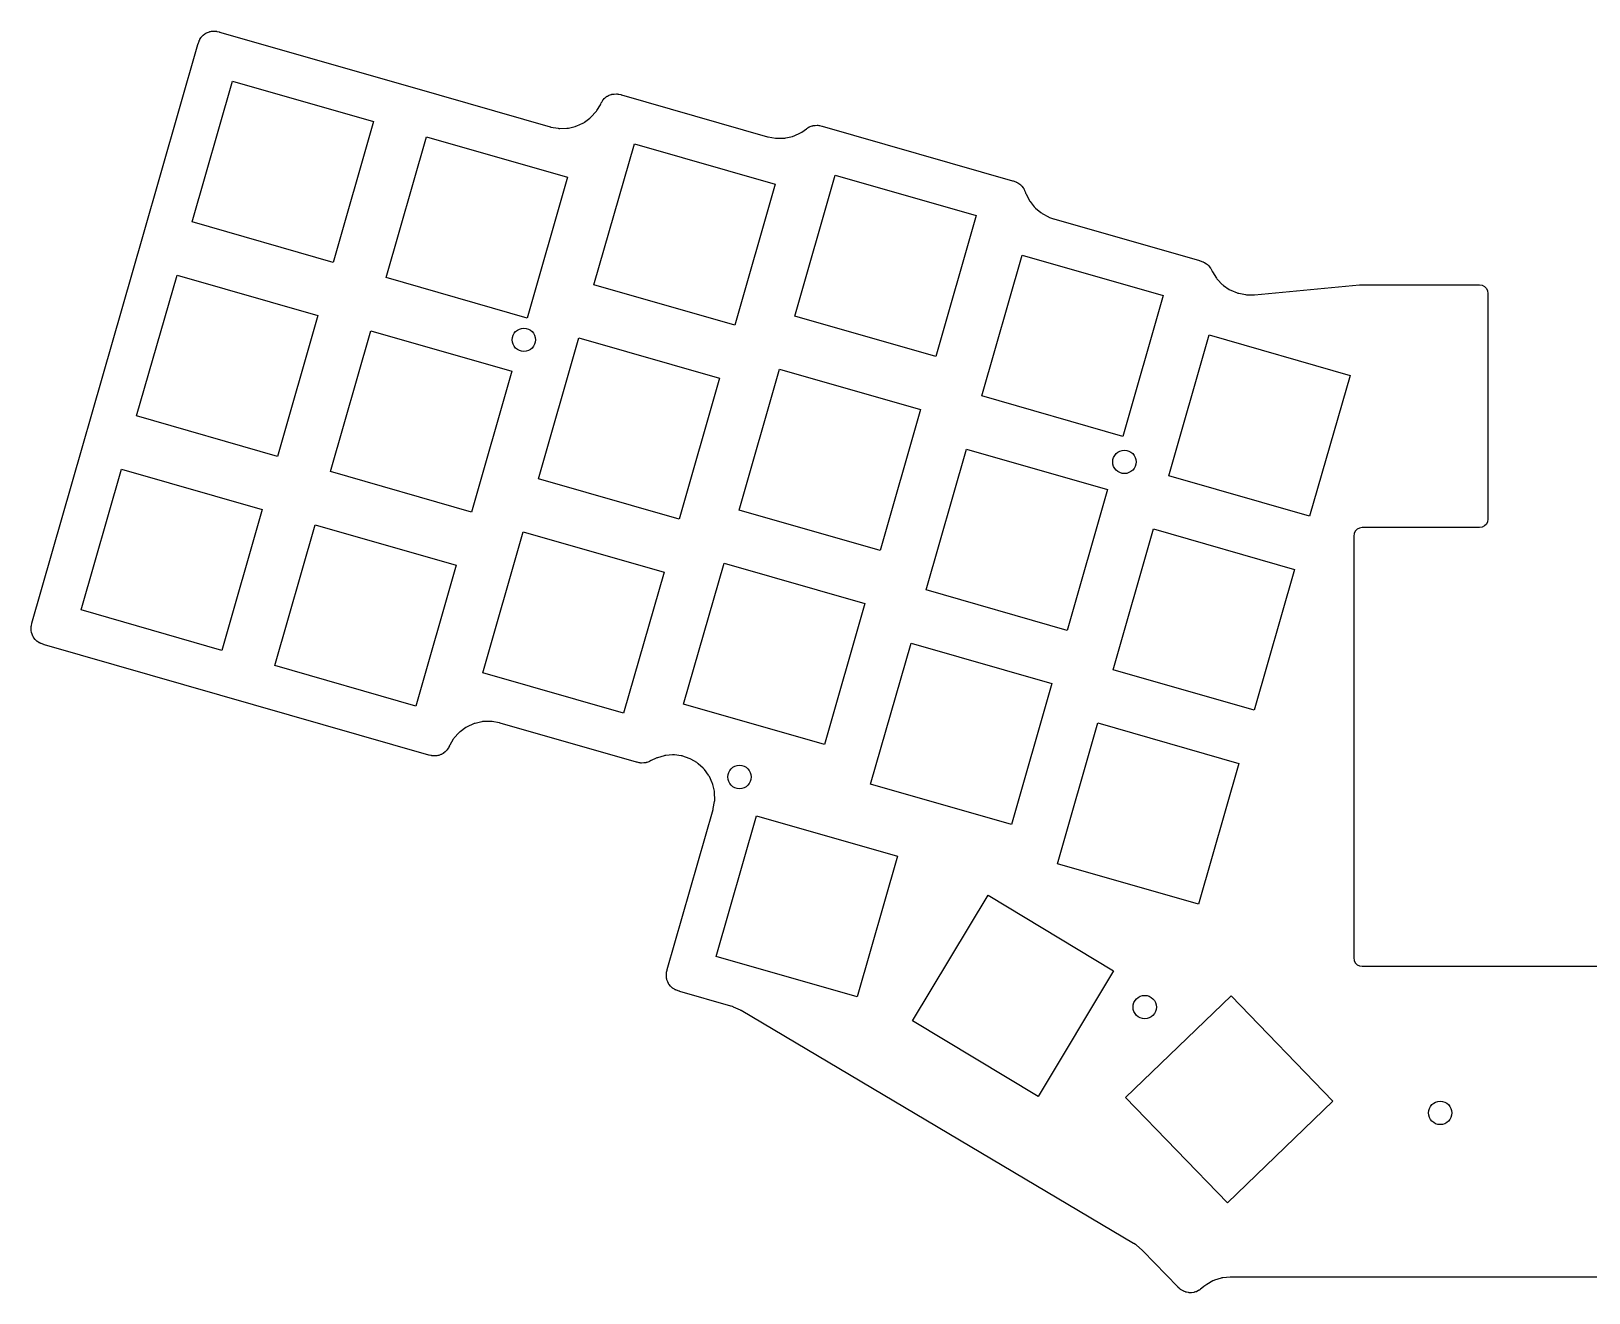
# Model space of a CAD drawing. Header units: millimetres. Extents: x 30 to 324, y -149 to -30.
# Drawn here: x 30.3 to 177, y -148.5 to -29.8 of the extents above; entities that cross this region are included whole.
import ezdxf

# ---------------------------------------------------------------- set-up
doc = ezdxf.new("R2010")
doc.units = ezdxf.units.MM
doc.layers.add('Edge.Cuts', color=254, linetype='CONTINUOUS', true_color=0xd0d2cd)

msp = doc.modelspace()

# ---------------------------------------------------------------- linework, layer by layer
at = {"layer": 'Edge.Cuts', "linetype": 'CONTINUOUS'}
for p, q in [((46.010911, -30.963642), (46.104726, -30.71668)), ((46.104726, -30.71668), (46.11658, -30.687247)), ((46.11658, -30.687247), (46.129592, -30.658307)), ((46.129592, -30.658307), (46.152127, -30.610733)), ((46.152127, -30.610733), (46.170958, -30.573517)), ((46.170958, -30.573517), (46.191703, -30.537332)), ((46.191703, -30.537332), (46.299552, -30.3601)), ((46.299552, -30.3601), (46.313889, -30.338651)), ((46.313889, -30.338651), (46.33, -30.3185)), ((46.33, -30.3185), (46.332438, -30.315703)), ((46.332438, -30.315703), (46.347227, -30.299208)), ((46.347227, -30.299208), (46.362466, -30.283127)), ((46.362466, -30.283127), (46.432174, -30.211586)), ((46.432174, -30.211586), (46.461725, -30.182782)), ((46.461725, -30.182782), (46.492721, -30.155541)), ((46.492721, -30.155541), (46.652044, -30.022645)), ((46.652044, -30.022645), (46.672637, -30.006913)), ((46.672637, -30.006913), (46.694501, -29.993)), ((46.694501, -29.993), (46.696124, -29.992062)), ((46.696124, -29.992062), (46.717173, -29.98032)), ((46.717173, -29.98032), (46.738566, -29.969217)), ((46.738566, -29.969217), (46.827427, -29.924787)), ((46.827427, -29.924787), (46.863396, -29.907905)), ((46.863396, -29.907905), (46.900161, -29.892829)), ((46.900161, -29.892829), (47.09572, -29.818258)), ((47.09572, -29.818258), (47.120306, -29.810067)), ((47.120306, -29.810067), (47.1455, -29.804)), ((47.1455, -29.804), (47.148299, -29.803451)), ((47.148299, -29.803451), (47.171054, -29.799329)), ((47.171054, -29.799329), (47.193919, -29.795868)), ((47.193919, -29.795868), (47.290921, -29.782612)), ((47.290921, -29.782612), (47.332089, -29.77807)), ((47.332089, -29.77807), (47.373438, -29.775663)), ((47.373438, -29.775663), (47.573724, -29.769202)), ((47.573724, -29.769202), (47.641806, -29.770183)), ((47.641806, -29.770183), (47.709499, -29.7775)), ((47.709499, -29.7775), (47.751211, -29.783988)), ((47.751211, -29.783988), (47.77692, -29.788418)), ((47.77692, -29.788418), (47.802472, -29.793684)), ((47.802472, -29.793684), (47.995683, -29.836797)), ((47.995683, -29.836797), (48.018912, -29.842346)), ((48.018912, -29.842346), (48.041965, -29.848585)), ((48.041965, -29.848585), (66.163991, -35.044998)), ((40.808003, -49.099991), (45.989755, -31.027245)), ((45.989755, -31.027245), (45.999666, -30.995222)), ((45.999666, -30.995222), (46.010911, -30.963642)), ((45.465396, -47.730807), (49.269192, -34.465396)), ((49.269192, -34.465396), (62.534603, -38.269192)), ((66.163991, -35.044998), (66.164, -35.045)), ((66.164, -35.045), (66.164007, -35.045002)), ((66.164007, -35.045002), (79.168863, -38.773779)), ((83.902561, -36.692431), (83.921213, -36.659577)), ((83.921213, -36.659577), (83.938293, -36.62588)), ((83.938293, -36.62588), (83.989551, -36.51854)), ((83.989551, -36.51854), (84.007901, -36.482487)), ((84.007901, -36.482487), (84.028049, -36.447409)), ((84.028049, -36.447409), (84.136355, -36.269424)), ((84.136355, -36.269424), (84.15084, -36.247607)), ((84.15084, -36.247607), (84.167, -36.227)), ((84.167, -36.227), (84.18435, -36.20732)), ((84.18435, -36.20732), (84.202399, -36.188279)), ((84.202399, -36.188279), (84.270252, -36.119235)), ((84.270252, -36.119235), (84.298663, -36.09172)), ((84.298663, -36.09172), (84.328401, -36.065642)), ((84.328401, -36.065642), (84.48885, -35.931807)), ((84.48885, -35.931807), (84.509588, -35.915828)), ((84.509588, -35.915828), (84.5315, -35.9015)), ((84.5315, -35.9015), (84.554242, -35.888442)), ((84.554242, -35.888442), (84.577469, -35.876265)), ((84.577469, -35.876265), (84.663208, -35.833396)), ((84.663208, -35.833396), (84.700423, -35.815968)), ((84.700423, -35.815968), (84.738485, -35.800475)), ((84.738485, -35.800475), (84.932594, -35.727212)), ((84.932594, -35.727212), (84.957274, -35.718929)), ((84.957274, -35.718929), (84.9825, -35.7125)), ((84.9825, -35.7125), (85.008093, -35.707537)), ((85.008093, -35.707537), (85.03387, -35.703646)), ((85.03387, -35.703646), (85.132952, -35.690803)), ((85.132952, -35.690803), (85.170072, -35.686869)), ((85.170072, -35.686869), (85.207334, -35.684671)), ((85.207334, -35.684671), (85.41016, -35.677451)), ((85.41016, -35.677451), (85.478789, -35.678371)), ((85.478789, -35.678371), (85.547, -35.686)), ((85.547, -35.686), (85.592844, -35.693416)), ((85.592844, -35.693416), (85.614941, -35.697309)), ((85.614941, -35.697309), (85.63692, -35.701821)), ((85.63692, -35.701821), (85.831476, -35.744607)), ((85.831476, -35.744607), (85.855903, -35.750382)), ((85.855903, -35.750382), (85.880138, -35.756921)), ((85.880138, -35.756921), (99.638949, -39.701803)), ((82.403217, -38.34026), (82.924572, -37.958626)), ((82.924572, -37.958626), (82.988169, -37.906864)), ((82.988169, -37.906864), (83.046133, -37.848865)), ((83.046133, -37.848865), (83.480905, -37.366766)), ((83.480905, -37.366766), (83.529967, -37.306756)), ((83.529967, -37.306756), (83.572991, -37.24228)), ((83.572991, -37.24228), (83.902561, -36.692431)), ((62.534603, -38.269192), (58.730807, -51.534603)), ((79.168863, -38.773779), (79.208234, -38.783992)), ((79.208234, -38.783992), (79.248074, -38.79219)), ((79.248074, -38.79219), (79.925099, -38.913664)), ((79.925099, -38.913664), (80.005314, -38.923904)), ((80.005314, -38.923904), (80.086152, -38.925994)), ((80.086152, -38.925994), (80.73284, -38.910007)), ((80.73284, -38.910007), (80.813484, -38.903925)), ((80.813484, -38.903925), (80.893102, -38.889731)), ((80.893102, -38.889731), (81.522403, -38.744384)), ((81.522403, -38.744384), (81.600657, -38.722063)), ((81.600657, -38.722063), (81.676238, -38.691907)), ((81.676238, -38.691907), (82.264552, -38.42173)), ((82.264552, -38.42173), (82.335937, -38.384489)), ((82.335937, -38.384489), (82.403217, -38.34026)), ((102.146239, -39.619907), (102.741712, -39.346442)), ((102.741712, -39.346442), (102.806347, -39.313122)), ((102.806347, -39.313122), (102.867689, -39.274071)), ((102.867689, -39.274071), (103.312386, -38.961695)), ((103.312386, -38.961695), (103.338598, -38.942475)), ((103.338598, -38.942475), (103.364009, -38.922206)), ((103.364009, -38.922206), (103.407824, -38.885776)), ((103.407824, -38.885776), (103.428582, -38.86982)), ((103.428582, -38.86982), (103.4505, -38.8555)), ((103.4505, -38.8555), (103.473242, -38.842442)), ((103.473242, -38.842442), (103.496469, -38.830265)), ((103.496469, -38.830265), (103.582208, -38.787396)), ((103.582208, -38.787396), (103.619423, -38.769968)), ((103.619423, -38.769968), (103.657485, -38.754475)), ((103.657485, -38.754475), (103.851594, -38.681212)), ((103.851594, -38.681212), (103.876274, -38.672929)), ((103.876274, -38.672929), (103.9015, -38.6665)), ((103.9015, -38.6665), (103.927092, -38.661532)), ((103.927092, -38.661532), (103.952867, -38.657626)), ((103.952867, -38.657626), (104.049315, -38.645046)), ((104.049315, -38.645046), (104.088077, -38.640948)), ((104.088077, -38.640948), (104.126993, -38.638742)), ((104.126993, -38.638742), (104.329724, -38.632202)), ((104.329724, -38.632202), (104.397806, -38.633183)), ((104.397806, -38.633183), (104.4655, -38.6405)), ((104.4655, -38.6405), (104.50877, -38.647231)), ((104.50877, -38.647231), (104.532931, -38.651369)), ((104.532931, -38.651369), (104.556954, -38.656246)), ((104.556954, -38.656246), (104.75013, -38.698553)), ((104.75013, -38.698553), (104.774901, -38.704392)), ((104.774901, -38.704392), (104.799474, -38.711017)), ((104.799474, -38.711017), (122.728759, -43.851756)), ((63.729396, -52.967807), (67.533192, -39.702396)), ((67.533192, -39.702396), (80.798603, -43.506192)), ((83.302396, -53.638807), (87.106192, -40.373396)), ((87.106192, -40.373396), (100.371603, -44.177192)), ((99.638949, -39.701803), (99.678233, -39.711996)), ((99.678233, -39.711996), (99.717984, -39.720183)), ((99.717984, -39.720183), (100.394027, -39.841633)), ((100.394027, -39.841633), (100.474315, -39.851896)), ((100.474315, -39.851896), (100.555228, -39.853994)), ((100.555228, -39.853994), (101.202828, -39.838004)), ((101.202828, -39.838004), (101.283484, -39.831923)), ((101.283484, -39.831923), (101.363114, -39.817728)), ((101.363114, -39.817728), (101.992403, -39.672384)), ((101.992403, -39.672384), (102.070657, -39.650063)), ((102.070657, -39.650063), (102.146239, -39.619907)), ((80.798603, -43.506192), (76.994807, -56.771603)), ((102.221396, -56.592807), (106.025192, -43.327396)), ((106.025192, -43.327396), (119.290603, -47.131192)), ((122.728759, -43.851756), (122.760778, -43.861667)), ((122.760778, -43.861667), (122.792354, -43.872911)), ((122.792354, -43.872911), (123.038036, -43.966238)), ((123.038036, -43.966238), (123.06873, -43.97863)), ((123.06873, -43.97863), (123.098885, -43.992282)), ((123.098885, -43.992282), (123.146249, -44.014915)), ((100.371603, -44.177192), (96.567807, -57.442603)), ((123.146249, -44.014915), (123.181534, -44.032863)), ((123.181534, -44.032863), (123.215888, -44.052534)), ((123.215888, -44.052534), (123.395874, -44.161594)), ((123.395874, -44.161594), (123.417343, -44.1759)), ((123.417343, -44.1759), (123.4375, -44.192)), ((123.4375, -44.192), (123.438997, -44.193305)), ((123.438997, -44.193305), (123.456758, -44.209262)), ((123.456758, -44.209262), (123.474034, -44.225741)), ((123.474034, -44.225741), (123.544765, -44.295252)), ((123.544765, -44.295252), (123.57228, -44.323663)), ((123.57228, -44.323663), (123.598357, -44.353401)), ((123.598357, -44.353401), (123.732193, -44.51385)), ((123.732193, -44.51385), (123.748172, -44.534588)), ((123.748172, -44.534588), (123.7625, -44.5565)), ((123.7625, -44.5565), (123.775557, -44.579242)), ((123.775557, -44.579242), (123.787735, -44.602469)), ((123.787735, -44.602469), (123.830708, -44.688415)), ((123.830708, -44.688415), (123.848042, -44.725419)), ((123.848042, -44.725419), (123.863466, -44.76326)), ((123.863466, -44.76326), (123.941299, -44.969118)), ((123.941299, -44.969118), (123.956988, -45.007566)), ((123.956988, -45.007566), (123.974651, -45.045149)), ((123.974651, -45.045149), (124.282637, -45.658576)), ((124.282637, -45.658576), (124.322454, -45.728804)), ((124.322454, -45.728804), (124.369148, -45.794661)), ((124.369148, -45.794661), (124.769583, -46.302997)), ((124.769583, -46.302997), (124.822975, -46.364123)), ((124.822975, -46.364123), (124.882285, -46.419525)), ((124.882285, -46.419525), (125.376645, -46.836416)), ((125.376645, -46.836416), (125.441338, -46.885575)), ((125.441338, -46.885575), (125.510684, -46.927917)), ((125.510684, -46.927917), (126.094313, -47.244768)), ((58.730807, -51.534603), (45.465396, -47.730807)), ((119.290603, -47.131192), (115.486807, -60.396603)), ((126.094313, -47.244768), (126.151018, -47.272711)), ((126.151018, -47.272711), (126.209752, -47.296089)), ((126.209752, -47.296089), (126.569352, -47.423007)), ((126.569352, -47.423007), (126.592109, -47.430657)), ((126.592109, -47.430657), (126.615087, -47.43762)), ((126.615087, -47.43762), (140.339278, -51.37319)), ((30.374486, -85.486375), (40.807997, -49.100009)), ((40.807997, -49.100009), (40.807999, -49.1)), ((40.807999, -49.1), (40.808003, -49.099991)), ((119.830396, -64.112807), (123.634192, -50.847396)), ((123.634192, -50.847396), (136.899603, -54.651192)), ((40.228396, -65.994807), (44.032192, -52.729396)), ((44.032192, -52.729396), (57.297603, -56.533192)), ((140.339278, -51.37319), (140.3698, -51.382605)), ((140.3698, -51.382605), (140.399921, -51.393233)), ((140.399921, -51.393233), (140.646524, -51.485809)), ((140.646524, -51.485809), (140.678706, -51.498692)), ((140.678706, -51.498692), (140.710298, -51.512957)), ((140.710298, -51.512957), (140.755566, -51.53459)), ((140.755566, -51.53459), (140.791515, -51.552896)), ((140.791515, -51.552896), (140.826494, -51.57299)), ((140.826494, -51.57299), (141.0049, -51.681552)), ((141.0049, -51.681552), (141.026349, -51.69589)), ((141.026349, -51.69589), (141.0465, -51.712)), ((141.0465, -51.712), (141.049292, -51.714434)), ((141.049292, -51.714434), (141.065792, -51.729226)), ((141.065792, -51.729226), (141.081876, -51.744469)), ((141.081876, -51.744469), (141.152746, -51.813521)), ((141.152746, -51.813521), (141.182181, -51.843756)), ((141.182181, -51.843756), (141.209982, -51.875501)), ((141.209982, -51.875501), (141.342402, -52.035005)), ((141.342402, -52.035005), (141.358099, -52.055628)), ((141.358099, -52.055628), (141.372, -52.0775)), ((141.372, -52.0775), (141.373203, -52.079582)), ((141.373203, -52.079582), (141.384694, -52.100165)), ((141.384694, -52.100165), (141.395574, -52.121077)), ((141.395574, -52.121077), (141.516854, -52.362829)), ((141.516854, -52.362829), (141.53589, -52.398496)), ((141.53589, -52.398496), (141.556703, -52.433155)), ((141.556703, -52.433155), (141.925357, -53.013318)), ((76.994807, -56.771603), (63.729396, -52.967807)), ((96.567807, -57.442603), (83.302396, -53.638807)), ((141.925357, -53.013318), (141.972242, -53.079445)), ((141.972242, -53.079445), (142.025578, -53.140488)), ((142.025578, -53.140488), (142.475345, -53.605433)), ((142.475345, -53.605433), (142.534668, -53.660835)), ((142.534668, -53.660835), (142.5993, -53.709941)), ((142.5993, -53.709941), (143.132975, -54.074246)), ((143.132975, -54.074246), (143.20196, -54.116393)), ((143.20196, -54.116393), (143.274848, -54.151362)), ((143.274848, -54.151362), (143.871932, -54.401545)), ((145.520161, -54.585525), (155.389119, -53.662672)), ((155.389119, -53.662672), (155.407014, -53.661201)), ((155.407014, -53.661201), (155.424938, -53.660132)), ((155.424938, -53.660132), (155.573679, -53.652935)), ((155.573679, -53.652935), (155.593006, -53.652234)), ((155.593006, -53.652234), (155.612344, -53.652)), ((155.612344, -53.652), (166.7, -53.652)), ((166.7, -53.652), (166.947214, -53.691155)), ((166.947214, -53.691155), (167.170228, -53.804786)), ((167.170228, -53.804786), (167.347214, -53.981772)), ((167.347214, -53.981772), (167.460845, -54.204786)), ((167.460845, -54.204786), (167.5, -54.452)), ((136.899603, -54.651192), (133.095807, -67.916603)), ((143.871932, -54.401545), (143.948203, -54.429049)), ((143.948203, -54.429049), (144.026865, -54.448691)), ((144.026865, -54.448691), (144.664615, -54.573992)), ((144.664615, -54.573992), (144.741366, -54.585239)), ((144.741366, -54.585239), (144.818845, -54.589)), ((144.818845, -54.589), (145.445677, -54.589)), ((145.445677, -54.589), (145.482959, -54.588131)), ((145.482959, -54.588131), (145.520161, -54.585525)), ((167.5, -54.452), (167.5, -75.702)), ((57.297603, -56.533192), (53.493807, -69.798603)), ((115.486807, -60.396603), (102.221396, -56.592807)), ((58.492396, -71.231807), (62.296192, -57.966396)), ((62.296192, -57.966396), (75.561603, -61.770192)), ((78.065396, -71.902807), (81.869192, -58.637396)), ((81.869192, -58.637396), (95.134603, -62.441192)), ((137.439396, -71.633807), (141.243192, -58.368396)), ((141.243192, -58.368396), (154.508603, -62.172192)), ((96.984396, -74.856807), (100.788192, -61.591396)), ((100.788192, -61.591396), (114.053603, -65.395192)), ((75.561603, -61.770192), (71.757807, -75.035603)), ((95.134603, -62.441192), (91.330807, -75.706603)), ((154.508603, -62.172192), (150.704807, -75.437603)), ((133.095807, -67.916603), (119.830396, -64.112807)), ((53.493807, -69.798603), (40.228396, -65.994807)), ((114.053603, -65.395192), (110.249807, -78.660603)), ((114.593396, -82.376807), (118.397192, -69.111396)), ((118.397192, -69.111396), (131.662603, -72.915192)), ((34.991396, -84.258807), (38.795192, -70.993396)), ((38.795192, -70.993396), (52.060603, -74.797192)), ((71.757807, -75.035603), (58.492396, -71.231807)), ((150.704807, -75.437603), (137.439396, -71.633807)), ((91.330807, -75.706603), (78.065396, -71.902807)), ((131.662603, -72.915192), (127.858807, -86.180603)), ((52.060603, -74.797192), (48.256807, -88.062603)), ((53.255396, -89.495807), (57.059192, -76.230396)), ((57.059192, -76.230396), (70.324603, -80.034192)), ((110.249807, -78.660603), (96.984396, -74.856807)), ((167.347214, -76.172227), (167.170228, -76.349214)), ((167.460845, -75.949214), (167.347214, -76.172227)), ((167.5, -75.702), (167.460845, -75.949214)), ((72.828396, -90.166807), (76.632192, -76.901396)), ((76.632192, -76.901396), (89.897603, -80.705192)), ((132.202396, -89.897807), (136.006192, -76.632396)), ((136.006192, -76.632396), (149.271603, -80.436192)), ((154.889155, -77.054786), (154.85, -77.301999)), ((154.85, -77.301999), (154.85, -117.001999)), ((155.002786, -76.831772), (154.889155, -77.054786)), ((155.179772, -76.654786), (155.002786, -76.831772)), ((155.402786, -76.541155), (155.179772, -76.654786)), ((155.65, -76.502), (155.402786, -76.541155)), ((166.7, -76.502), (155.65, -76.502)), ((166.947214, -76.462845), (166.7, -76.502)), ((167.170228, -76.349214), (166.947214, -76.462845)), ((70.324603, -80.034192), (66.520807, -93.299603)), ((91.747396, -93.120807), (95.551192, -79.855396)), ((95.551192, -79.855396), (108.816603, -83.659192)), ((149.271603, -80.436192), (145.467807, -93.701603)), ((89.897603, -80.705192), (86.093807, -93.970603)), ((127.858807, -86.180603), (114.593396, -82.376807)), ((48.256807, -88.062603), (34.991396, -84.258807)), ((108.816603, -83.659192), (105.012807, -96.924603)), ((30.295218, -85.95477), (30.296186, -85.886192)), ((30.301662, -86.154561), (30.295218, -85.95477)), ((30.296186, -85.886192), (30.3035, -85.818)), ((30.304069, -86.19591), (30.301662, -86.154561)), ((30.3035, -85.818), (30.309895, -85.776585)), ((30.308613, -86.237079), (30.304069, -86.19591)), ((30.321867, -86.33408), (30.308613, -86.237079)), ((30.309895, -85.776585), (30.314444, -85.750084)), ((30.314444, -85.750084), (30.319881, -85.723751)), ((30.319881, -85.723751), (30.362854, -85.531967)), ((30.32533, -86.356945), (30.321867, -86.33408)), ((30.329451, -86.379701), (30.32533, -86.356945)), ((30.33, -86.3825), (30.329451, -86.379701)), ((30.336067, -86.407693), (30.33, -86.3825)), ((30.344258, -86.432279), (30.336067, -86.407693)), ((30.41883, -86.627839), (30.344258, -86.432279)), ((30.362854, -85.531967), (30.368335, -85.509086)), ((30.368335, -85.509086), (30.374486, -85.486375)), ((30.433905, -86.664603), (30.41883, -86.627839)), ((30.450785, -86.700572), (30.433905, -86.664603)), ((30.495215, -86.78943), (30.450785, -86.700572)), ((30.506319, -86.810828), (30.495215, -86.78943)), ((30.518065, -86.831881), (30.506319, -86.810828)), ((30.519, -86.8335), (30.518065, -86.831881)), ((30.532913, -86.855363), (30.519, -86.8335)), ((30.548644, -86.875955), (30.532913, -86.855363)), ((30.68154, -87.035278), (30.548644, -86.875955)), ((30.708782, -87.066276), (30.68154, -87.035278)), ((30.737586, -87.095828), (30.708782, -87.066276)), ((30.809123, -87.165531), (30.737586, -87.095828)), ((30.825208, -87.180774), (30.809123, -87.165531)), ((30.841708, -87.195566), (30.825208, -87.180774)), ((30.8445, -87.198), (30.841708, -87.195566)), ((30.864651, -87.21411), (30.8445, -87.198)), ((30.8861, -87.228448), (30.864651, -87.21411)), ((31.064505, -87.337009), (30.8861, -87.228448)), ((31.099484, -87.357103), (31.064505, -87.337009)), ((31.135433, -87.37541), (31.099484, -87.357103)), ((31.181725, -87.397533), (31.135433, -87.37541)), ((31.212276, -87.411352), (31.181725, -87.397533)), ((31.243379, -87.423881), (31.212276, -87.411352)), ((31.49004, -87.517278), (31.243379, -87.423881)), ((31.521216, -87.52835), (31.49004, -87.517278)), ((31.55282, -87.538124), (31.521216, -87.52835)), ((67.747037, -97.916416), (31.55282, -87.538124)), ((109.356396, -100.640807), (113.160192, -87.375396)), ((113.160192, -87.375396), (126.425603, -91.179192)), ((66.520807, -93.299603), (53.255396, -89.495807)), ((86.093807, -93.970603), (72.828396, -90.166807)), ((145.467807, -93.701603), (132.202396, -89.897807)), ((126.425603, -91.179192), (122.621807, -104.444603)), ((105.012807, -96.924603), (91.747396, -93.120807)), ((71.22314, -95.333311), (70.701486, -95.715964)), ((71.291107, -95.288586), (71.22314, -95.333311)), ((71.363265, -95.250996), (71.291107, -95.288586)), ((71.951578, -94.981618), (71.363265, -95.250996)), ((72.026313, -94.951847), (71.951578, -94.981618)), ((72.103659, -94.929733), (72.026313, -94.951847)), ((72.733446, -94.783475), (72.103659, -94.929733)), ((72.813524, -94.769125), (72.733446, -94.783475)), ((72.894646, -94.762982), (72.813524, -94.769125)), ((73.540848, -94.747006), (72.894646, -94.762982)), ((73.621686, -94.749096), (73.540848, -94.747006)), ((73.701901, -94.759335), (73.621686, -94.749096)), ((74.378923, -94.880809), (73.701901, -94.759335)), ((74.418766, -94.889009), (74.378923, -94.880809)), ((74.45814, -94.899223), (74.418766, -94.889009)), ((87.32104, -98.587417), (74.45814, -94.899223)), ((126.965396, -108.160807), (130.769192, -94.895396)), ((130.769192, -94.895396), (144.034603, -98.699192)), ((70.052488, -96.431764), (69.724616, -96.980189)), ((70.096124, -96.366312), (70.052488, -96.431764)), ((70.145977, -96.305462), (70.096124, -96.366312)), ((70.581504, -95.824217), (70.145977, -96.305462)), ((70.638754, -95.767053), (70.581504, -95.824217)), ((70.701486, -95.715964), (70.638754, -95.767053)), ((67.770088, -97.922654), (67.747037, -97.916416)), ((67.793315, -97.928202), (67.770088, -97.922654)), ((67.986091, -97.971218), (67.793315, -97.928202)), ((68.012082, -97.976567), (67.986091, -97.971218)), ((68.038236, -97.981051), (68.012082, -97.976567)), ((68.08, -97.9875), (68.038236, -97.981051)), ((68.148193, -97.994812), (68.08, -97.9875)), ((68.21677, -97.995774), (68.148193, -97.994812)), ((68.415935, -97.989329), (68.21677, -97.995774)), ((68.456912, -97.986949), (68.415935, -97.989329)), ((68.497713, -97.982471), (68.456912, -97.986949)), ((68.595749, -97.969158), (68.497713, -97.982471)), ((68.618944, -97.965661), (68.595749, -97.969158)), ((68.642026, -97.961485), (68.618944, -97.965661)), ((68.6445, -97.961), (68.642026, -97.961485)), ((68.669694, -97.954933), (68.6445, -97.961)), ((68.69428, -97.946741), (68.669694, -97.954933)), ((68.889839, -97.87217), (68.69428, -97.946741)), ((68.926603, -97.857095), (68.889839, -97.87217)), ((68.962572, -97.840214), (68.926603, -97.857095)), ((69.05143, -97.795785), (68.962572, -97.840214)), ((69.072828, -97.78468), (69.05143, -97.795785)), ((69.093881, -97.772934), (69.072828, -97.78468)), ((69.0955, -97.771999), (69.093881, -97.772934)), ((69.117363, -97.758087), (69.0955, -97.771999)), ((69.137955, -97.742355), (69.117363, -97.758087)), ((69.297278, -97.60946), (69.137955, -97.742355)), ((69.328276, -97.582218), (69.297278, -97.60946)), ((69.357828, -97.553413), (69.328276, -97.582218)), ((69.427531, -97.481876), (69.357828, -97.553413)), ((69.442774, -97.465792), (69.427531, -97.481876)), ((69.457566, -97.449292), (69.442774, -97.465792)), ((69.46, -97.4465), (69.457566, -97.449292)), ((69.47611, -97.426349), (69.46, -97.4465)), ((69.490448, -97.4049), (69.47611, -97.426349)), ((69.598497, -97.227336), (69.490448, -97.4049)), ((69.61906, -97.191492), (69.598497, -97.227336)), ((69.637743, -97.154634), (69.61906, -97.191492)), ((69.688602, -97.047531), (69.637743, -97.154634)), ((69.705805, -97.01343), (69.688602, -97.047531)), ((69.724616, -96.980189), (69.705805, -97.01343)), ((89.143511, -98.211372), (88.681108, -98.436115)), ((89.207077, -98.183812), (89.143511, -98.211372)), ((89.27279, -98.161856), (89.207077, -98.183812)), ((89.905401, -97.980528), (89.27279, -98.161856)), ((89.984735, -97.962102), (89.905401, -97.980528)), ((90.065532, -97.951837), (89.984735, -97.962102)), ((90.709745, -97.903142), (90.065532, -97.951837)), ((90.790892, -97.901138), (90.709745, -97.903142)), ((90.871825, -97.907367), (90.790892, -97.901138)), ((91.513426, -97.989665), (90.871825, -97.907367)), ((91.593067, -98.004007), (91.513426, -97.989665)), ((91.670852, -98.02632), (91.593067, -98.004007)), ((92.282222, -98.235705), (91.670852, -98.02632)), ((92.357284, -98.265729), (92.282222, -98.235705)), ((92.428933, -98.303179), (92.357284, -98.265729)), ((87.344088, -98.593655), (87.32104, -98.587417)), ((87.367312, -98.599201), (87.344088, -98.593655)), ((87.560527, -98.642316), (87.367312, -98.599201)), ((87.586079, -98.647582), (87.560527, -98.642316)), ((87.611789, -98.652012), (87.586079, -98.647582)), ((87.6535, -98.6585), (87.611789, -98.652012)), ((87.721194, -98.665817), (87.6535, -98.6585)), ((87.789276, -98.666798), (87.721194, -98.665817)), ((87.989561, -98.660337), (87.789276, -98.666798)), ((88.03091, -98.65793), (87.989561, -98.660337)), ((88.072079, -98.653387), (88.03091, -98.65793)), ((88.16908, -98.640132), (88.072079, -98.653387)), ((88.191945, -98.63667), (88.16908, -98.640132)), ((88.214701, -98.632549), (88.191945, -98.63667)), ((88.2175, -98.632), (88.214701, -98.632549)), ((88.242694, -98.625933), (88.2175, -98.632)), ((88.26728, -98.617741), (88.242694, -98.625933)), ((88.462839, -98.54317), (88.26728, -98.617741)), ((88.499603, -98.528095), (88.462839, -98.54317)), ((88.535572, -98.511214), (88.499603, -98.528095)), ((88.633958, -98.462021), (88.535572, -98.511214)), ((88.645865, -98.455755), (88.633958, -98.462021)), ((88.6575, -98.449), (88.645865, -98.455755)), ((88.669152, -98.442279), (88.6575, -98.449)), ((88.681108, -98.436115), (88.669152, -98.442279)), ((92.986645, -98.631573), (92.428933, -98.303179)), ((93.054539, -98.676347), (92.986645, -98.631573)), ((93.117536, -98.727785), (93.054539, -98.676347)), ((93.596485, -99.161234), (93.117536, -98.727785)), ((93.653915, -99.21878), (93.596485, -99.161234)), ((93.705209, -99.281858), (93.653915, -99.21878)), ((94.087384, -99.803951), (93.705209, -99.281858)), ((144.034603, -98.699192), (140.230807, -111.964603)), ((94.131507, -99.871053), (94.087384, -99.803951)), ((94.168681, -99.942241), (94.131507, -99.871053)), ((94.438938, -100.529929), (94.168681, -99.942241)), ((94.469079, -100.605341), (94.438938, -100.529929)), ((94.49142, -100.683419), (94.469079, -100.605341)), ((94.637573, -101.31355), (94.49142, -100.683419)), ((122.621807, -104.444603), (109.356396, -100.640807)), ((94.539155, -102.9594), (94.661479, -102.282367)), ((94.651886, -101.393521), (94.637573, -101.31355)), ((94.658016, -101.474533), (94.651886, -101.393521)), ((94.673982, -102.120357), (94.658016, -101.474533)), ((94.661479, -102.282367), (94.671855, -102.20168)), ((94.671855, -102.20168), (94.673982, -102.120357)), ((90.198022, -118.112513), (94.520907, -103.037681)), ((94.520907, -103.037681), (94.531015, -102.99877)), ((94.531015, -102.99877), (94.539155, -102.9594)), ((94.815396, -116.887807), (98.619192, -103.622396)), ((98.619192, -103.622396), (111.884603, -107.426192)), ((111.884603, -107.426192), (108.080807, -120.691603)), ((140.230807, -111.964603), (126.965396, -108.160807)), ((113.309782, -122.948691), (120.417308, -111.119782)), ((120.417308, -111.119782), (132.246217, -118.227308)), ((108.080807, -120.691603), (94.815396, -116.887807)), ((154.85, -117.001999), (154.889155, -117.249213)), ((154.889155, -117.249213), (155.002786, -117.472227)), ((90.119226, -118.58377), (90.120188, -118.515193)), ((90.125671, -118.782935), (90.119226, -118.58377)), ((90.120188, -118.515193), (90.1275, -118.447)), ((90.128051, -118.823912), (90.125671, -118.782935)), ((90.1275, -118.447), (90.13419, -118.403677)), ((90.132529, -118.864713), (90.128051, -118.823912)), ((90.13419, -118.403677), (90.138383, -118.379071)), ((90.138383, -118.379071), (90.143342, -118.354609)), ((90.143342, -118.354609), (90.18555, -118.161884)), ((90.18555, -118.161884), (90.191393, -118.137099)), ((90.191393, -118.137099), (90.198022, -118.112513)), ((132.246217, -118.227308), (125.138691, -130.056217)), ((155.002786, -117.472227), (155.179772, -117.649213)), ((155.179772, -117.649213), (155.402786, -117.762844)), ((155.402786, -117.762844), (155.65, -117.801999)), ((155.65, -117.801999), (198.35, -117.801999)), ((90.145842, -118.962749), (90.132529, -118.864713)), ((90.149339, -118.985944), (90.145842, -118.962749)), ((90.153515, -119.009026), (90.149339, -118.985944)), ((90.154, -119.0115), (90.153515, -119.009026)), ((90.160067, -119.036694), (90.154, -119.0115)), ((90.168259, -119.06128), (90.160067, -119.036694)), ((90.242436, -119.255807), (90.168259, -119.06128)), ((90.257955, -119.293579), (90.242436, -119.255807)), ((90.275381, -119.33051), (90.257955, -119.293579)), ((90.321356, -119.42183), (90.275381, -119.33051)), ((90.330204, -119.438891), (90.321356, -119.42183)), ((90.339459, -119.455735), (90.330204, -119.438891)), ((90.343, -119.462), (90.339459, -119.455735)), ((90.356983, -119.484321), (90.343, -119.462)), ((90.372923, -119.505288), (90.356983, -119.484321)), ((90.506642, -119.665599), (90.372923, -119.505288)), ((90.53272, -119.695337), (90.506642, -119.665599)), ((90.560235, -119.723748), (90.53272, -119.695337)), ((90.629279, -119.791601), (90.560235, -119.723748)), ((90.64832, -119.80965), (90.629279, -119.791601)), ((90.668, -119.827), (90.64832, -119.80965)), ((90.688607, -119.84316), (90.668, -119.827)), ((90.710424, -119.857645), (90.688607, -119.84316)), ((90.888506, -119.96601), (90.710424, -119.857645)), ((90.923485, -119.986104), (90.888506, -119.96601)), ((90.959433, -120.00441), (90.923485, -119.986104)), ((91.005726, -120.026533), (90.959433, -120.00441)), ((91.036276, -120.040353), (91.005726, -120.026533)), ((91.067379, -120.052881), (91.036276, -120.040353)), ((91.314012, -120.146267), (91.067379, -120.052881)), ((91.345216, -120.157349), (91.314012, -120.146267)), ((91.376852, -120.16713), (91.345216, -120.157349)), ((96.190911, -121.547108), (91.376852, -120.16713)), ((96.20098, -121.550066), (96.190911, -121.547108)), ((96.21101, -121.553156), (96.20098, -121.550066)), ((96.354726, -121.598465), (96.21101, -121.553156)), ((96.403398, -121.615554), (96.354726, -121.598465)), ((96.450867, -121.635744), (96.403398, -121.615554)), ((97.102406, -121.938022), (96.450867, -121.635744)), ((133.375412, -130.155698), (143.302301, -120.569412)), ((143.302301, -120.569412), (152.888587, -130.496301)), ((97.138526, -121.955899), (97.102406, -121.938022)), ((97.173701, -121.975573), (97.138526, -121.955899)), ((134.127425, -143.884137), (97.173701, -121.975573)), ((125.138691, -130.056217), (113.309782, -122.948691)), ((142.961698, -140.082587), (133.375412, -130.155698)), ((152.888587, -130.496301), (142.961698, -140.082587)), ((134.13894, -143.891096), (134.127425, -143.884137)), ((134.150338, -143.898248), (134.13894, -143.891096)), ((134.312929, -144.002188), (134.150338, -143.898248)), ((134.356939, -144.032438), (134.312929, -144.002188)), ((134.398834, -144.065557), (134.356939, -144.032438)), ((134.945309, -144.528027), (134.398834, -144.065557)), ((134.97531, -144.554737), (134.945309, -144.528027)), ((135.003932, -144.582919), (134.97531, -144.554737)), ((138.297475, -147.992856), (135.003932, -144.582919)), ((138.315277, -148.010715), (138.297475, -147.992856)), ((138.333633, -148.028004), (138.315277, -148.010715)), ((138.479468, -148.161089), (138.333633, -148.028004)), ((138.498256, -148.177701), (138.479468, -148.161089)), ((140.70413, -147.970712), (140.411464, -148.210166)), ((140.716091, -147.961116), (140.70413, -147.970712)), ((140.728234, -147.95175), (140.716091, -147.961116)), ((140.916702, -147.80925), (140.728234, -147.95175)), ((140.963097, -147.776687), (140.916702, -147.80925)), ((141.011682, -147.747493), (140.963097, -147.776687)), ((141.599526, -147.422019), (141.011682, -147.747493)), ((141.671595, -147.386718), (141.599526, -147.422019)), ((141.746838, -147.358814), (141.671595, -147.386718)), ((142.364111, -147.164517), (141.746838, -147.358814)), ((142.442839, -147.144071), (142.364111, -147.164517)), ((142.523236, -147.131725), (142.442839, -147.144071)), ((143.206569, -147.062118), (142.523236, -147.131725)), ((143.247052, -147.05903), (143.206569, -147.062118)), ((143.28764, -147.058), (143.247052, -147.05903)), ((210.729553, -147.058), (143.28764, -147.058)), ((138.517555, -148.193717), (138.498256, -148.177701)), ((138.5515, -148.221), (138.517555, -148.193717)), ((138.60676, -148.261337), (138.5515, -148.221)), ((138.665527, -148.29637), (138.60676, -148.261337)), ((138.842999, -148.391281), (138.665527, -148.29637)), ((138.878421, -148.40911), (138.842999, -148.391281)), ((138.914682, -148.425162), (138.878421, -148.40911)), ((139.004256, -148.462186), (138.914682, -148.425162)), ((139.028145, -148.471614), (139.004256, -148.462186)), ((139.052325, -148.48027), (139.028145, -148.471614)), ((139.053, -148.4805), (139.052325, -148.48027)), ((139.078266, -148.487931), (139.053, -148.4805)), ((139.104064, -148.493232), (139.078266, -148.487931)), ((139.307189, -148.526211), (139.104064, -148.493232)), ((139.349121, -148.531886), (139.307189, -148.526211)), ((139.391294, -148.535335), (139.349121, -148.531886)), ((139.489964, -148.540783), (139.391294, -148.535335)), ((139.512008, -148.541696), (139.489964, -148.540783)), ((139.534069, -148.542), (139.512008, -148.541696)), ((139.538, -148.542), (139.534069, -148.542)), ((139.563904, -148.540887), (139.538, -148.542)), ((139.589618, -148.537557), (139.563904, -148.540887)), ((139.797291, -148.50154), (139.589618, -148.537557)), ((139.834801, -148.494107), (139.797291, -148.50154)), ((139.871912, -148.48489), (139.834801, -148.494107)), ((139.966989, -148.458849), (139.871912, -148.48489)), ((139.991872, -148.451587), (139.966989, -148.458849)), ((140.0165, -148.4435), (139.991872, -148.451587)), ((140.040556, -148.434001), (140.0165, -148.4435)), ((140.063727, -148.42251), (140.040556, -148.434001)), ((140.247566, -148.321474), (140.063727, -148.42251)), ((140.282464, -148.301131), (140.247566, -148.321474)), ((140.31629, -148.279051), (140.282464, -148.301131)), ((140.358911, -148.249673), (140.31629, -148.279051)), ((140.385594, -148.230459), (140.358911, -148.249673)), ((140.411464, -148.210166), (140.385594, -148.230459))]:
    msp.add_line(p, q, dxfattribs=at)
at = {"layer": 'Edge.Cuts'}
for centre in [(76.701, -58.822), (133.259999, -70.317), (97.005, -99.981), (135.17, -121.642), (163, -131.605)]:
    msp.add_circle(centre, 1.099999, dxfattribs=at)

doc.saveas('drawing.dxf')
